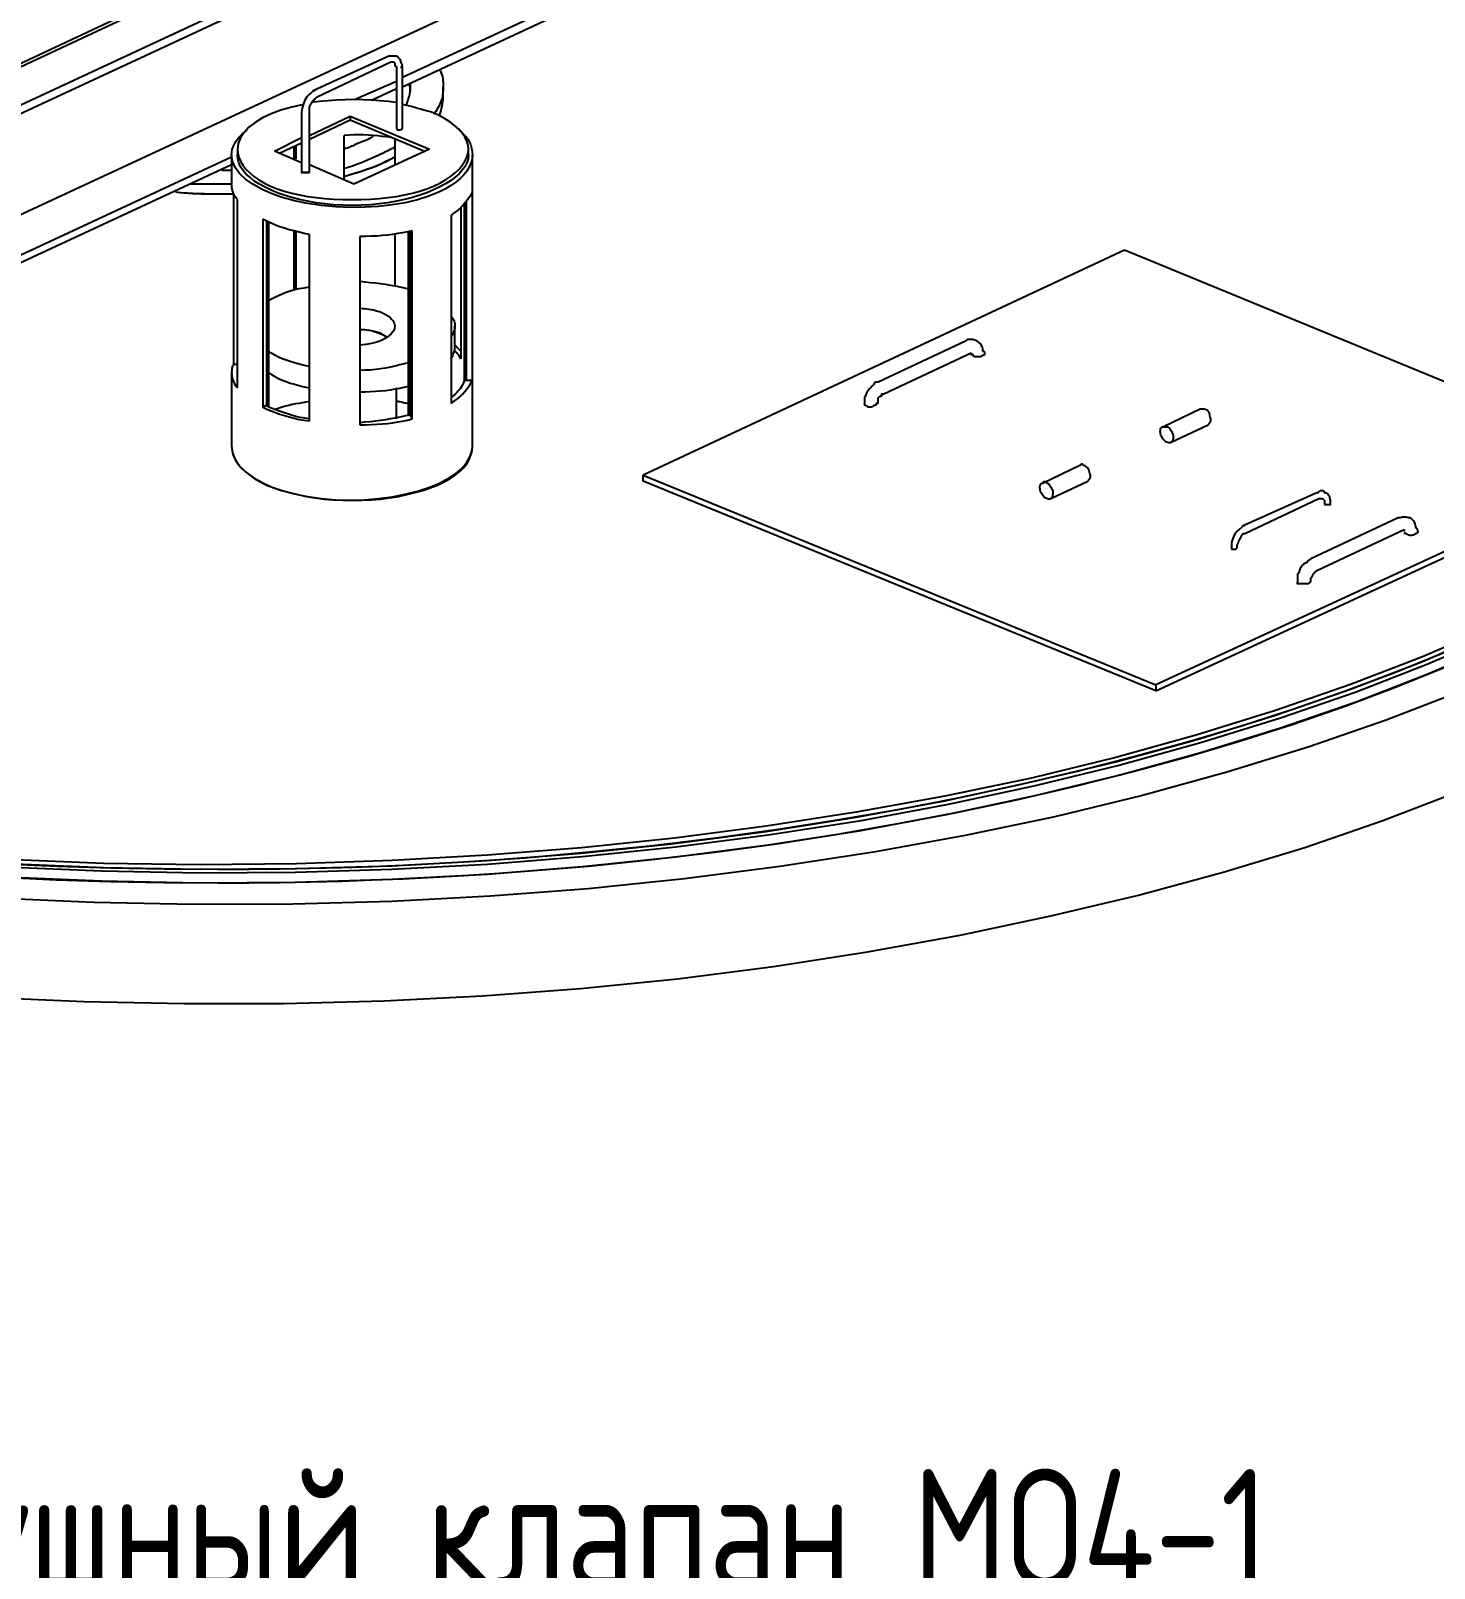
# Model space of a CAD drawing. Header units: metres. Extents: x 20 to 415, y 5 to 292.
# Drawn here: x 261.84 to 280.29, y 180.46 to 200.66 of the extents above; entities that cross this region are included whole.
import ezdxf

# ---------------------------------------------------------------- set-up
doc = ezdxf.new("R2010")
doc.units = ezdxf.units.M
doc.layers.add('ОБОЗНАЧЕНИЯ', color=7, linetype='Continuous')
doc.layers.add('ОБОРУДОВАНИЕ', color=8, linetype='Continuous')
doc.styles.add('GOST', font='isocpeur.ttf')

msp = doc.modelspace()

# ---------------------------------------------------------------- linework, layer by layer
at = {"layer": 'ОБОРУДОВАНИЕ'}
for points in [[(283.105, 209.637), (250.328, 194.383)], [(283.105, 209.509), (250.328, 194.281)], [(250.328, 192.955), (282.492, 207.902)], [(266.729, 200.046), (283.105, 207.647)], [(283.105, 207.545), (266.729, 199.918)], [(261.041, 199.918), (263.923, 201.27)], [(263.923, 201.219), (261.041, 199.867)], [(266.55, 200.326), (265.556, 199.867)], [(265.607, 199.791), (266.576, 200.25)], [(266.729, 200.173), (266.728, 200.188), (266.726, 200.201), (266.723, 200.213), (266.72, 200.224), (266.716, 200.234), (266.712, 200.243), (266.709, 200.252), (266.706, 200.26), (266.704, 200.268), (266.703, 200.275), (266.697, 200.282), (266.691, 200.288), (266.686, 200.293), (266.682, 200.297), (266.678, 200.301), (266.674, 200.305), (266.67, 200.309), (266.665, 200.314), (266.659, 200.32), (266.652, 200.326), (266.646, 200.326), (266.64, 200.326), (266.635, 200.326), (266.631, 200.326), (266.627, 200.326), (266.623, 200.326), (266.619, 200.326), (266.614, 200.326), (266.608, 200.326), (266.601, 200.326), (266.594, 200.326), (266.586, 200.326), (266.579, 200.326), (266.572, 200.326), (266.566, 200.326), (266.561, 200.326), (266.557, 200.326), (266.553, 200.326), (266.551, 200.326), (266.55, 200.326)], [(266.55, 200.326), (266.55, 200.326), (266.55, 200.326)], [(266.55, 200.326), (266.55, 200.326), (266.55, 200.326)], [(266.55, 200.326), (266.55, 200.326), (266.55, 200.326)], [(266.576, 200.25), (266.601, 200.25), (266.608, 200.249), (266.614, 200.247), (266.618, 200.245), (266.621, 200.241), (266.624, 200.237), (266.625, 200.233), (266.626, 200.23), (266.627, 200.227), (266.627, 200.225), (266.627, 200.224), (266.627, 200.224), (266.627, 200.222), (266.627, 200.219), (266.627, 200.216), (266.627, 200.212), (266.627, 200.208), (266.627, 200.205), (266.627, 200.202), (266.627, 200.2), (266.627, 200.199), (266.634, 200.198), (266.639, 200.196), (266.644, 200.194), (266.647, 200.19), (266.649, 200.186), (266.651, 200.182), (266.652, 200.179), (266.652, 200.176), (266.652, 200.174), (266.652, 200.173)], [(266.576, 200.25), (266.576, 200.25), (266.576, 200.25)], [(266.652, 200.173), (266.652, 199.383)], [(266.652, 200.173), (266.652, 200.173), (266.652, 200.173)], [(266.729, 200.173), (266.703, 200.173)], [(266.729, 199.383), (266.729, 200.173)], [(267.214, 200.148), (267.227, 200.125), (267.239, 200.102), (267.247, 200.079), (267.254, 200.056), (267.258, 200.033), (267.261, 200.01), (267.263, 199.987), (267.264, 199.964), (267.265, 199.941), (267.265, 199.918)], [(265.556, 199.867), (265.555, 199.867), (265.553, 199.865), (265.55, 199.862), (265.547, 199.858), (265.543, 199.855), (265.539, 199.851), (265.536, 199.847), (265.533, 199.845), (265.531, 199.843), (265.53, 199.842), (265.509, 199.826), (265.49, 199.808), (265.474, 199.789), (265.459, 199.768), (265.447, 199.746), (265.437, 199.722), (265.427, 199.697), (265.418, 199.67), (265.41, 199.642), (265.403, 199.587)], [(265.581, 199.867), (265.556, 199.867)], [(266.117, 199.765), (266.652, 199.995)], [(266.652, 199.893), (266.321, 199.74)], [(266.831, 199.918), (266.83, 199.895), (266.828, 199.872), (266.825, 199.85), (266.82, 199.827), (266.815, 199.804), (266.809, 199.781), (266.802, 199.758), (266.795, 199.735), (266.788, 199.712), (266.78, 199.689)], [(266.831, 199.867), (266.831, 199.876), (266.831, 199.885), (266.83, 199.896), (266.829, 199.907), (266.828, 199.918), (266.825, 199.93), (266.822, 199.941), (266.818, 199.952), (266.812, 199.961), (266.806, 199.969)], [(266.831, 199.867), (266.831, 199.876), (266.831, 199.885), (266.83, 199.896), (266.829, 199.907), (266.828, 199.918), (266.825, 199.93), (266.822, 199.941), (266.818, 199.952), (266.812, 199.961), (266.806, 199.969)], [(266.831, 199.969), (266.831, 199.969), (266.831, 199.967), (266.831, 199.963), (266.831, 199.959), (266.831, 199.954), (266.831, 199.947), (266.831, 199.941), (266.831, 199.933), (266.831, 199.926), (266.831, 199.918)], [(267.265, 199.918), (267.264, 199.881), (267.261, 199.845), (267.256, 199.809), (267.249, 199.774), (267.239, 199.74), (267.226, 199.705), (267.21, 199.671), (267.19, 199.635), (267.165, 199.599), (267.137, 199.561)], [(267.214, 199.536), (267.221, 199.559), (267.229, 199.584), (267.236, 199.611), (267.243, 199.638), (267.249, 199.667), (267.254, 199.696), (267.259, 199.725), (267.262, 199.755), (267.264, 199.786), (267.265, 199.816)], [(267.214, 199.536), (267.221, 199.559), (267.229, 199.584), (267.236, 199.611), (267.243, 199.638), (267.249, 199.667), (267.254, 199.696), (267.259, 199.725), (267.262, 199.755), (267.264, 199.786), (267.265, 199.816)], [(267.265, 199.816), (267.265, 199.918)], [(265.428, 199.689), (265.274, 199.655), (265.132, 199.613), (265.005, 199.565), (264.891, 199.512), (264.794, 199.453), (264.712, 199.39), (264.647, 199.322), (264.6, 199.251), (264.571, 199.178), (264.561, 199.102)], [(265.505, 199.587), (265.505, 199.594), (265.505, 199.6), (265.505, 199.604), (265.505, 199.608), (265.505, 199.612), (265.505, 199.616), (265.505, 199.62), (265.505, 199.625), (265.505, 199.631), (265.505, 199.638), (265.506, 199.653), (265.51, 199.668), (265.516, 199.683), (265.524, 199.697), (265.533, 199.711), (265.543, 199.724), (265.553, 199.736), (265.563, 199.747), (265.573, 199.757), (265.581, 199.765), (265.582, 199.766), (265.584, 199.768), (265.587, 199.771), (265.59, 199.774), (265.594, 199.778), (265.598, 199.782), (265.601, 199.785), (265.604, 199.788), (265.606, 199.79), (265.607, 199.791)], [(266.652, 199.714), (266.544, 199.728), (266.433, 199.739), (266.32, 199.746), (266.206, 199.751), (266.091, 199.753), (265.977, 199.751), (265.863, 199.746), (265.75, 199.739), (265.639, 199.728), (265.53, 199.714)], [(267.112, 199.587), (267.079, 199.595), (267.045, 199.605), (267.008, 199.615), (266.97, 199.626), (266.93, 199.638), (266.889, 199.649), (266.849, 199.661), (266.808, 199.671), (266.768, 199.68), (266.729, 199.689)], [(265.403, 199.587), (265.403, 198.796)], [(265.505, 198.796), (265.505, 199.587)], [(265.505, 199.281), (266.04, 199.536)], [(266.04, 199.485), (265.505, 199.23)], [(266.04, 199.536), (266.04, 199.485)], [(266.04, 199.536), (267.086, 199.102)], [(267.01, 199.077), (266.04, 199.485)], [(267.596, 199.102), (267.591, 199.156), (267.575, 199.209), (267.549, 199.262), (267.514, 199.313), (267.469, 199.364), (267.414, 199.413), (267.351, 199.46), (267.28, 199.505), (267.2, 199.547), (267.112, 199.587)], [(264.484, 199.026), (264.487, 199.063), (264.493, 199.099), (264.504, 199.134), (264.52, 199.168), (264.539, 199.201), (264.562, 199.233), (264.588, 199.265), (264.618, 199.296), (264.652, 199.327), (264.688, 199.357)], [(265.046, 199.077), (265.403, 199.255)], [(266.576, 199.255), (266.521, 199.263), (266.463, 199.27), (266.404, 199.277), (266.342, 199.282), (266.279, 199.287), (266.216, 199.29), (266.152, 199.291), (266.089, 199.29), (266.026, 199.287), (265.964, 199.281)], [(265.964, 198.694), (265.964, 199.281)], [(266.346, 199.281), (266.33, 199.266), (266.313, 199.253), (266.294, 199.241), (266.274, 199.23), (266.254, 199.22), (266.233, 199.211), (266.21, 199.202), (266.188, 199.194), (266.165, 199.186), (266.142, 199.179)], [(266.627, 199.23), (266.627, 198.898)], [(266.652, 199.383), (266.652, 199.376), (266.653, 199.37), (266.653, 199.366), (266.654, 199.363), (266.656, 199.361), (266.658, 199.359), (266.661, 199.358), (266.665, 199.357), (266.671, 199.357), (266.678, 199.357), (266.686, 199.357), (266.693, 199.357), (266.7, 199.358), (266.707, 199.359), (266.713, 199.361), (266.718, 199.363), (266.723, 199.366), (266.726, 199.37), (266.728, 199.376), (266.729, 199.383)], [(266.652, 199.383), (266.652, 199.376), (266.653, 199.37), (266.653, 199.366), (266.654, 199.363), (266.656, 199.361), (266.658, 199.359), (266.661, 199.358), (266.665, 199.357), (266.671, 199.357), (266.678, 199.357), (266.686, 199.357), (266.693, 199.357), (266.7, 199.358), (266.707, 199.359), (266.713, 199.361), (266.718, 199.363), (266.723, 199.366), (266.726, 199.37), (266.728, 199.376), (266.729, 199.383)], [(267.469, 199.357), (267.505, 199.327), (267.536, 199.296), (267.564, 199.265), (267.587, 199.233), (267.606, 199.201), (267.621, 199.168), (267.633, 199.134), (267.641, 199.099), (267.646, 199.063), (267.647, 199.026)], [(250.328, 192.419), (264.484, 199)], [(264.484, 199.026), (264.484, 198.643)], [(267.214, 198.541), (267.076, 198.484), (266.925, 198.437), (266.763, 198.399), (266.592, 198.37), (266.413, 198.35), (266.229, 198.339), (266.042, 198.337), (265.853, 198.345), (265.665, 198.362), (265.479, 198.388), (265.309, 198.423), (265.15, 198.467), (265.005, 198.518), (264.876, 198.576), (264.762, 198.64), (264.665, 198.709), (264.588, 198.784), (264.532, 198.861), (264.496, 198.942), (264.484, 199.026)], [(264.561, 199.102), (264.561, 199.026)], [(264.561, 199.102), (264.565, 199.049), (264.579, 198.996), (264.601, 198.943), (264.633, 198.891), (264.672, 198.841), (264.721, 198.792), (264.777, 198.745), (264.842, 198.7), (264.914, 198.657), (264.994, 198.618), (265.082, 198.582), (265.175, 198.55), (265.273, 198.523), (265.375, 198.5), (265.482, 198.481), (265.593, 198.465), (265.707, 198.453), (265.824, 198.445), (265.944, 198.44), (266.066, 198.439), (266.187, 198.44), (266.307, 198.445), (266.424, 198.453), (266.538, 198.465), (266.649, 198.481), (266.756, 198.5), (266.859, 198.523), (266.957, 198.55), (267.05, 198.582), (267.137, 198.618), (267.218, 198.657), (267.293, 198.7), (267.36, 198.745), (267.42, 198.792), (267.472, 198.841), (267.515, 198.891), (267.55, 198.943), (267.575, 198.996), (267.591, 199.049), (267.596, 199.102)], [(267.596, 199.026), (267.591, 198.973), (267.575, 198.922), (267.55, 198.872), (267.515, 198.824), (267.472, 198.777), (267.42, 198.732), (267.36, 198.688), (267.293, 198.646), (267.218, 198.606), (267.137, 198.566), (267.05, 198.53), (266.957, 198.496), (266.859, 198.466), (266.756, 198.44), (266.649, 198.417), (266.538, 198.398), (266.424, 198.382), (266.307, 198.371), (266.187, 198.365), (266.066, 198.362), (265.944, 198.365), (265.824, 198.371), (265.707, 198.382), (265.593, 198.398), (265.482, 198.417), (265.375, 198.44), (265.273, 198.466), (265.175, 198.496), (265.082, 198.53), (264.994, 198.566), (264.914, 198.606), (264.842, 198.646), (264.777, 198.688), (264.721, 198.732), (264.672, 198.777), (264.633, 198.824), (264.601, 198.872), (264.579, 198.922), (264.565, 198.973), (264.561, 199.026)], [(265.403, 198.924), (265.046, 199.077)], [(265.403, 199.179), (265.122, 199.051)], [(265.301, 199.128), (265.301, 198.975)], [(265.326, 199.153), (265.326, 198.975)], [(266.142, 199.179), (266.127, 199.171), (266.111, 199.163), (266.096, 199.156), (266.08, 199.148), (266.063, 199.14), (266.045, 199.133), (266.027, 199.125), (266.007, 199.117), (265.986, 199.11), (265.964, 199.102)], [(266.474, 199.051), (266.427, 199.028), (266.379, 199.005), (266.33, 198.983), (266.28, 198.961), (266.229, 198.94), (266.176, 198.919), (266.124, 198.899), (266.071, 198.88), (266.017, 198.863), (265.964, 198.847)], [(265.964, 198.745), (266.04, 198.768), (266.113, 198.791), (266.186, 198.815), (266.256, 198.839), (266.324, 198.863), (266.39, 198.888), (266.453, 198.915), (266.514, 198.942), (266.572, 198.97), (266.627, 199)], [(267.086, 199.102), (266.091, 198.643)], [(266.627, 199.128), (266.612, 199.12), (266.596, 199.112), (266.581, 199.105), (266.566, 199.097), (266.55, 199.089), (266.535, 199.082), (266.52, 199.074), (266.505, 199.066), (266.489, 199.059), (266.474, 199.051)], [(266.474, 198.924), (266.489, 198.931), (266.505, 198.939), (266.52, 198.947), (266.535, 198.954), (266.55, 198.962), (266.566, 198.97), (266.581, 198.977), (266.596, 198.985), (266.612, 198.992), (266.627, 199)], [(267.647, 199.026), (267.643, 198.972), (267.629, 198.919), (267.607, 198.866), (267.575, 198.815), (267.536, 198.764), (267.488, 198.715), (267.431, 198.668), (267.366, 198.623), (267.294, 198.581), (267.214, 198.541)], [(267.596, 199.026), (267.596, 199.102)], [(267.647, 195.2), (267.647, 199.026)], [(264.484, 198.898), (250.328, 192.317)], [(264.484, 198.822), (264.47, 198.822), (264.456, 198.822), (264.444, 198.822), (264.432, 198.822), (264.421, 198.822), (264.409, 198.822), (264.397, 198.822), (264.385, 198.822), (264.371, 198.822), (264.357, 198.822)], [(266.091, 198.643), (265.505, 198.898)], [(265.964, 198.745), (266.017, 198.76), (266.071, 198.776), (266.124, 198.792), (266.176, 198.808), (266.229, 198.825), (266.28, 198.842), (266.33, 198.861), (266.379, 198.88), (266.427, 198.901), (266.474, 198.924)], [(264.484, 198.643), (264.431, 198.643), (264.377, 198.643), (264.324, 198.643), (264.27, 198.643), (264.217, 198.643), (264.163, 198.643), (264.109, 198.643), (264.056, 198.643), (264.002, 198.643), (263.949, 198.643)], [(264.561, 198.439), (264.546, 198.455), (264.533, 198.472), (264.522, 198.491), (264.512, 198.511), (264.503, 198.532), (264.497, 198.553), (264.491, 198.575), (264.487, 198.597), (264.485, 198.62), (264.484, 198.643)], [(265.403, 198.796), (265.403, 198.796), (265.405, 198.796), (265.408, 198.796), (265.412, 198.796), (265.415, 198.796), (265.419, 198.796), (265.423, 198.796), (265.426, 198.796), (265.427, 198.796), (265.428, 198.796)], [(265.428, 198.796), (265.427, 198.796), (265.426, 198.796), (265.423, 198.796), (265.419, 198.796), (265.415, 198.796), (265.412, 198.796), (265.408, 198.796), (265.405, 198.796), (265.403, 198.796), (265.403, 198.796)], [(265.428, 198.796), (265.429, 198.796), (265.431, 198.796), (265.434, 198.796), (265.439, 198.796), (265.444, 198.796), (265.45, 198.796), (265.457, 198.796), (265.464, 198.796), (265.471, 198.796), (265.479, 198.796), (265.48, 198.796), (265.482, 198.796), (265.485, 198.796), (265.488, 198.796), (265.492, 198.796), (265.496, 198.796), (265.499, 198.796), (265.502, 198.796), (265.504, 198.796), (265.505, 198.796)], [(265.505, 198.796), (265.504, 198.796), (265.502, 198.796), (265.499, 198.796), (265.496, 198.796), (265.492, 198.796), (265.488, 198.796), (265.485, 198.796), (265.482, 198.796), (265.48, 198.796), (265.479, 198.796), (265.471, 198.796), (265.464, 198.796), (265.457, 198.796), (265.45, 198.796), (265.444, 198.796), (265.439, 198.796), (265.434, 198.796), (265.431, 198.796), (265.429, 198.796), (265.428, 198.796)], [(263.745, 198.541), (263.799, 198.534), (263.854, 198.528), (263.911, 198.524), (263.968, 198.521), (264.025, 198.519), (264.083, 198.517), (264.139, 198.516), (264.196, 198.516), (264.251, 198.515), (264.306, 198.515)], [(263.745, 198.541), (263.821, 198.534), (263.898, 198.528), (263.974, 198.524), (264.051, 198.521), (264.127, 198.519), (264.204, 198.517), (264.28, 198.516), (264.357, 198.516), (264.433, 198.515), (264.51, 198.515)], [(264.306, 198.515), (264.328, 198.515), (264.349, 198.515), (264.369, 198.515), (264.389, 198.515), (264.408, 198.515), (264.427, 198.515), (264.447, 198.515), (264.466, 198.515), (264.488, 198.515), (264.51, 198.515)], [(264.51, 198.515), (264.51, 196.271)], [(264.561, 195.965), (264.561, 198.439)], [(267.647, 198.541), (267.631, 198.51), (267.613, 198.48), (267.593, 198.449), (267.57, 198.419), (267.545, 198.388), (267.517, 198.357), (267.485, 198.327), (267.45, 198.296), (267.41, 198.266), (267.367, 198.235)], [(267.571, 196.067), (267.571, 198.413)], [(267.647, 196.067), (267.647, 198.541)], [(267.367, 198.235), (267.367, 195.761)], [(267.494, 198.337), (267.494, 196.347)], [(267.545, 196.067), (267.545, 198.388)], [(264.892, 198.184), (264.892, 195.71)], [(265.505, 197.98), (265.437, 197.995), (265.37, 198.011), (265.305, 198.027), (265.241, 198.044), (265.179, 198.063), (265.119, 198.083), (265.06, 198.105), (265.003, 198.129), (264.947, 198.155), (264.892, 198.184)], [(264.943, 198.158), (264.943, 195.735)], [(264.969, 198.133), (264.969, 195.71)], [(265.301, 198.031), (265.301, 197.24)], [(265.326, 198.031), (265.326, 197.266)], [(266.857, 198.031), (266.795, 198.016), (266.731, 198.003), (266.666, 197.992), (266.599, 197.982), (266.531, 197.973), (266.462, 197.967), (266.39, 197.961), (266.318, 197.957), (266.244, 197.955), (266.168, 197.954)], [(266.806, 195.608), (266.806, 198.031)], [(266.831, 195.608), (266.831, 198.031)], [(266.857, 195.557), (266.857, 198.031)], [(265.505, 195.531), (265.505, 197.98)], [(266.168, 197.954), (266.168, 195.506)], [(266.168, 197.954), (266.168, 195.48)], [(266.627, 197.98), (266.627, 197.317)], [(276.218, 197.776), (269.892, 194.817)], [(282.977, 194.995), (276.218, 197.776)], [(264.969, 197.113), (265.009, 197.136), (265.052, 197.158), (265.098, 197.18), (265.147, 197.201), (265.199, 197.221), (265.254, 197.239), (265.312, 197.256), (265.373, 197.27), (265.437, 197.282), (265.505, 197.291)], [(266.168, 197.368), (266.237, 197.36), (266.305, 197.352), (266.373, 197.344), (266.44, 197.336), (266.506, 197.326), (266.57, 197.316), (266.632, 197.305), (266.693, 197.293), (266.75, 197.28), (266.806, 197.266)], [(266.168, 197.011), (266.198, 197.01), (266.229, 197.008), (266.259, 197.004), (266.289, 197), (266.318, 196.995), (266.346, 196.989), (266.373, 196.982), (266.4, 196.975), (266.425, 196.967), (266.448, 196.96)], [(266.627, 196.781), (266.622, 196.743), (266.606, 196.708), (266.581, 196.675), (266.546, 196.644), (266.503, 196.615), (266.451, 196.59), (266.391, 196.568), (266.323, 196.55), (266.249, 196.536), (266.168, 196.526)], [(266.448, 196.96), (266.484, 196.943), (266.516, 196.926), (266.543, 196.908), (266.566, 196.889), (266.586, 196.87), (266.601, 196.851), (266.612, 196.833), (266.621, 196.814), (266.625, 196.797), (266.627, 196.781)], [(267.367, 196.909), (267.374, 196.9), (267.382, 196.89), (267.389, 196.879), (267.396, 196.867), (267.402, 196.854), (267.407, 196.841), (267.412, 196.826), (267.415, 196.811), (267.417, 196.796), (267.418, 196.781)], [(267.418, 196.781), (267.417, 196.766), (267.415, 196.75), (267.412, 196.735), (267.407, 196.72), (267.402, 196.704), (267.396, 196.689), (267.389, 196.674), (267.382, 196.659), (267.374, 196.643), (267.367, 196.628)], [(267.418, 196.5), (267.418, 196.781)], [(266.525, 196.628), (266.5, 196.643), (266.473, 196.658), (266.443, 196.673), (266.41, 196.686), (266.375, 196.698), (266.338, 196.709), (266.298, 196.718), (266.256, 196.724), (266.213, 196.728), (266.168, 196.73)], [(266.448, 196.679), (266.425, 196.687), (266.4, 196.694), (266.373, 196.701), (266.346, 196.708), (266.318, 196.714), (266.289, 196.72), (266.259, 196.724), (266.229, 196.727), (266.198, 196.729), (266.168, 196.73)], [(266.525, 196.628), (266.517, 196.635), (266.51, 196.641), (266.502, 196.646), (266.494, 196.65), (266.487, 196.653), (266.479, 196.657), (266.471, 196.662), (266.464, 196.666), (266.456, 196.672), (266.448, 196.679)], [(274.126, 196.577), (272.978, 196.041)], [(274.381, 196.398), (274.381, 196.406), (274.381, 196.413), (274.38, 196.421), (274.38, 196.427), (274.378, 196.434), (274.376, 196.439), (274.372, 196.443), (274.368, 196.447), (274.363, 196.449), (274.356, 196.449), (274.355, 196.465), (274.353, 196.48), (274.349, 196.495), (274.343, 196.509), (274.337, 196.523), (274.328, 196.536), (274.318, 196.548), (274.307, 196.559), (274.294, 196.569), (274.279, 196.577), (274.271, 196.584), (274.261, 196.589), (274.25, 196.594), (274.238, 196.597), (274.225, 196.599), (274.211, 196.601), (274.197, 196.602), (274.182, 196.602), (274.167, 196.602), (274.152, 196.602), (274.151, 196.602), (274.149, 196.6), (274.146, 196.597), (274.143, 196.594), (274.139, 196.59), (274.135, 196.586), (274.132, 196.583), (274.129, 196.58), (274.127, 196.578), (274.126, 196.577)], [(265.505, 196.245), (265.437, 196.261), (265.373, 196.276), (265.312, 196.293), (265.254, 196.31), (265.199, 196.328), (265.147, 196.348), (265.098, 196.37), (265.052, 196.394), (265.009, 196.42), (264.969, 196.449)], [(267.367, 196.347), (267.374, 196.363), (267.382, 196.378), (267.389, 196.393), (267.396, 196.409), (267.402, 196.424), (267.407, 196.439), (267.412, 196.454), (267.415, 196.47), (267.417, 196.485), (267.418, 196.5)], [(267.494, 196.449), (267.487, 196.457), (267.479, 196.465), (267.471, 196.472), (267.464, 196.48), (267.456, 196.488), (267.448, 196.495), (267.441, 196.503), (267.433, 196.511), (267.425, 196.518), (267.418, 196.526)], [(267.418, 196.449), (267.425, 196.442), (267.433, 196.434), (267.441, 196.426), (267.448, 196.417), (267.456, 196.408), (267.464, 196.398), (267.471, 196.387), (267.479, 196.375), (267.487, 196.362), (267.494, 196.347)], [(273.055, 195.888), (274.203, 196.424)], [(274.203, 196.424), (274.203, 196.424), (274.203, 196.424)], [(274.203, 196.424), (274.203, 196.398)], [(274.203, 196.424), (274.203, 196.424), (274.203, 196.424)], [(274.381, 196.398), (274.381, 196.398), (274.38, 196.398), (274.378, 196.398), (274.375, 196.398), (274.37, 196.397), (274.365, 196.395), (274.359, 196.393), (274.352, 196.39), (274.345, 196.385), (274.338, 196.38), (274.33, 196.373), (274.329, 196.373), (274.327, 196.373), (274.324, 196.373), (274.319, 196.373), (274.314, 196.373), (274.308, 196.373), (274.301, 196.373), (274.294, 196.373), (274.287, 196.373), (274.279, 196.373), (274.271, 196.373), (274.264, 196.373), (274.257, 196.374), (274.25, 196.375), (274.244, 196.376), (274.239, 196.378), (274.234, 196.382), (274.231, 196.386), (274.229, 196.391), (274.228, 196.398), (274.221, 196.398), (274.216, 196.398), (274.211, 196.398), (274.208, 196.398), (274.206, 196.398), (274.204, 196.398), (274.203, 196.398), (274.203, 196.398), (274.203, 196.398), (274.203, 196.398)], [(264.51, 196.271), (264.503, 196.262), (264.497, 196.253), (264.493, 196.243), (264.49, 196.231), (264.488, 196.22), (264.486, 196.208), (264.485, 196.197), (264.485, 196.187), (264.484, 196.177), (264.484, 196.169)], [(264.561, 196.271), (264.51, 196.271)], [(266.806, 196.296), (266.75, 196.281), (266.693, 196.266), (266.632, 196.252), (266.57, 196.238), (266.506, 196.226), (266.44, 196.215), (266.373, 196.207), (266.305, 196.2), (266.237, 196.196), (266.168, 196.194)], [(264.484, 196.169), (264.484, 195.2)], [(264.484, 196.169), (264.485, 196.146), (264.487, 196.123), (264.491, 196.101), (264.497, 196.079), (264.503, 196.057), (264.512, 196.037), (264.522, 196.017), (264.533, 195.998), (264.546, 195.981), (264.561, 195.965)], [(264.969, 196.169), (265.009, 196.14), (265.052, 196.113), (265.098, 196.089), (265.147, 196.068), (265.199, 196.048), (265.254, 196.029), (265.312, 196.012), (265.373, 195.996), (265.437, 195.98), (265.505, 195.965)], [(266.168, 195.914), (266.237, 195.915), (266.305, 195.917), (266.373, 195.921), (266.44, 195.926), (266.506, 195.933), (266.57, 195.941), (266.632, 195.951), (266.693, 195.963), (266.75, 195.976), (266.806, 195.99)], [(267.545, 196.067), (267.537, 196.044), (267.527, 196.021), (267.515, 195.998), (267.501, 195.975), (267.485, 195.952), (267.466, 195.929), (267.445, 195.906), (267.422, 195.883), (267.396, 195.86), (267.367, 195.837)], [(267.367, 195.761), (267.41, 195.791), (267.45, 195.822), (267.485, 195.853), (267.517, 195.883), (267.545, 195.914), (267.57, 195.944), (267.593, 195.975), (267.613, 196.006), (267.631, 196.036), (267.647, 196.067)], [(267.545, 196.067), (267.571, 196.067)], [(267.571, 196.067), (267.647, 196.067)], [(272.978, 196.041), (272.971, 196.041), (272.963, 196.041), (272.956, 196.041), (272.949, 196.04), (272.943, 196.038), (272.938, 196.036), (272.933, 196.033), (272.93, 196.028), (272.928, 196.023), (272.927, 196.016), (272.92, 196.008), (272.912, 196), (272.904, 195.993), (272.897, 195.985), (272.889, 195.978), (272.881, 195.97), (272.874, 195.962), (272.866, 195.955), (272.858, 195.947), (272.851, 195.939), (272.844, 195.932), (272.838, 195.924), (272.833, 195.916), (272.829, 195.907), (272.825, 195.898), (272.821, 195.888), (272.817, 195.877), (272.812, 195.865), (272.807, 195.852), (272.8, 195.837), (272.8, 195.83), (272.8, 195.822), (272.8, 195.814), (272.8, 195.807), (272.8, 195.799), (272.8, 195.791), (272.8, 195.784), (272.8, 195.776), (272.8, 195.768), (272.8, 195.761)], [(265.505, 195.786), (265.459, 195.779), (265.413, 195.771), (265.368, 195.762), (265.323, 195.754), (265.278, 195.745), (265.235, 195.735), (265.192, 195.724), (265.15, 195.712), (265.11, 195.699), (265.071, 195.684)], [(265.505, 195.786), (265.459, 195.779), (265.413, 195.771), (265.368, 195.762), (265.323, 195.754), (265.278, 195.745), (265.235, 195.735), (265.192, 195.724), (265.15, 195.712), (265.11, 195.699), (265.071, 195.684)], [(266.652, 195.557), (266.652, 195.965)], [(266.806, 195.761), (266.79, 195.761), (266.775, 195.763), (266.76, 195.766), (266.744, 195.77), (266.729, 195.773), (266.714, 195.777), (266.698, 195.781), (266.683, 195.784), (266.668, 195.785), (266.652, 195.786)], [(266.806, 195.761), (266.79, 195.761), (266.775, 195.763), (266.76, 195.766), (266.744, 195.77), (266.729, 195.773), (266.714, 195.777), (266.698, 195.781), (266.683, 195.784), (266.668, 195.785), (266.652, 195.786)], [(272.978, 195.761), (272.978, 195.786), (272.978, 195.787), (272.978, 195.789), (272.978, 195.792), (272.978, 195.795), (272.978, 195.799), (272.978, 195.803), (272.978, 195.806), (272.978, 195.809), (272.978, 195.811), (272.978, 195.812), (272.979, 195.819), (272.981, 195.827), (272.984, 195.834), (272.989, 195.841), (272.994, 195.847), (273, 195.852), (273.007, 195.857), (273.014, 195.86), (273.022, 195.862), (273.029, 195.863), (273.029, 195.87), (273.029, 195.875), (273.029, 195.88), (273.029, 195.883), (273.029, 195.885), (273.029, 195.887), (273.029, 195.887), (273.029, 195.888), (273.029, 195.888), (273.029, 195.888), (273.03, 195.888), (273.032, 195.888), (273.035, 195.888), (273.038, 195.888), (273.042, 195.888), (273.046, 195.888), (273.049, 195.888), (273.052, 195.888), (273.054, 195.888), (273.055, 195.888)], [(273.055, 195.888), (273.055, 195.888), (273.055, 195.888)], [(264.943, 195.735), (264.892, 195.71)], [(264.892, 195.71), (264.947, 195.687), (265.003, 195.664), (265.06, 195.642), (265.119, 195.621), (265.179, 195.601), (265.241, 195.583), (265.305, 195.567), (265.37, 195.552), (265.437, 195.54), (265.505, 195.531)], [(264.943, 195.735), (264.969, 195.71)], [(265.505, 195.557), (265.444, 195.566), (265.385, 195.578), (265.328, 195.591), (265.272, 195.607), (265.218, 195.624), (265.165, 195.641), (265.114, 195.659), (265.064, 195.677), (265.016, 195.694), (264.969, 195.71)], [(266.806, 195.608), (266.75, 195.593), (266.693, 195.58), (266.632, 195.568), (266.57, 195.557), (266.506, 195.547), (266.44, 195.538), (266.373, 195.529), (266.305, 195.521), (266.237, 195.513), (266.168, 195.506)], [(266.806, 195.608), (266.831, 195.608)], [(266.831, 195.608), (266.857, 195.557)], [(272.978, 195.761), (272.953, 195.761), (272.953, 195.754), (272.952, 195.748), (272.952, 195.744), (272.951, 195.741), (272.95, 195.739), (272.947, 195.737), (272.944, 195.736), (272.94, 195.735), (272.934, 195.735), (272.927, 195.735), (272.92, 195.728), (272.912, 195.723), (272.904, 195.718), (272.897, 195.715), (272.889, 195.713), (272.881, 195.711), (272.874, 195.71), (272.866, 195.71), (272.858, 195.71), (272.851, 195.71), (272.85, 195.71), (272.848, 195.712), (272.845, 195.715), (272.84, 195.719), (272.835, 195.722), (272.829, 195.726), (272.822, 195.73), (272.815, 195.733), (272.807, 195.734), (272.8, 195.761)], [(277.212, 195.684), (276.728, 195.455)], [(277.263, 195.684), (277.257, 195.684), (277.251, 195.684), (277.246, 195.684), (277.242, 195.684), (277.238, 195.684), (277.234, 195.684), (277.23, 195.684), (277.225, 195.684), (277.219, 195.684), (277.212, 195.684)], [(277.314, 195.48), (277.322, 195.488), (277.329, 195.496), (277.336, 195.504), (277.342, 195.513), (277.346, 195.522), (277.349, 195.532), (277.35, 195.543), (277.35, 195.554), (277.346, 195.568), (277.34, 195.582), (277.339, 195.597), (277.337, 195.613), (277.333, 195.627), (277.328, 195.64), (277.321, 195.652), (277.312, 195.663), (277.303, 195.672), (277.291, 195.679), (277.278, 195.683), (277.263, 195.684)], [(266.168, 195.48), (266.244, 195.481), (266.318, 195.483), (266.39, 195.487), (266.462, 195.492), (266.531, 195.499), (266.599, 195.508), (266.666, 195.518), (266.731, 195.529), (266.795, 195.542), (266.857, 195.557)], [(276.83, 195.251), (276.815, 195.245), (276.8, 195.244), (276.785, 195.246), (276.77, 195.252), (276.756, 195.26), (276.744, 195.271), (276.731, 195.283), (276.72, 195.297), (276.711, 195.312), (276.702, 195.327), (276.695, 195.343), (276.69, 195.36), (276.687, 195.377), (276.685, 195.394), (276.687, 195.41), (276.69, 195.425), (276.695, 195.437), (276.703, 195.446), (276.714, 195.453), (276.728, 195.455)], [(276.728, 195.455), (276.729, 195.455), (276.731, 195.455), (276.734, 195.455), (276.739, 195.455), (276.744, 195.455), (276.75, 195.455), (276.757, 195.455), (276.764, 195.455), (276.771, 195.455), (276.779, 195.455)], [(276.779, 195.455), (276.786, 195.453), (276.794, 195.449), (276.802, 195.442), (276.809, 195.433), (276.817, 195.423), (276.825, 195.41), (276.832, 195.397), (276.84, 195.383), (276.848, 195.368), (276.855, 195.353), (276.855, 195.338), (276.855, 195.325), (276.855, 195.313), (276.854, 195.302), (276.852, 195.292), (276.85, 195.283), (276.847, 195.274), (276.842, 195.266), (276.837, 195.258), (276.83, 195.251)], [(276.83, 195.251), (277.314, 195.48)], [(264.484, 195.2), (264.49, 195.139), (264.505, 195.08), (264.531, 195.024), (264.565, 194.969), (264.609, 194.916), (264.661, 194.865), (264.721, 194.817), (264.788, 194.772), (264.862, 194.729), (264.943, 194.689), (265.038, 194.653), (265.139, 194.619), (265.244, 194.589), (265.353, 194.563), (265.466, 194.54), (265.583, 194.521), (265.701, 194.505), (265.822, 194.494), (265.943, 194.488), (266.066, 194.485)], [(264.484, 195.2), (264.496, 195.109), (264.532, 195.023), (264.588, 194.941), (264.666, 194.863), (264.762, 194.791), (264.876, 194.726), (265.005, 194.667), (265.15, 194.615), (265.309, 194.572), (265.479, 194.536), (265.665, 194.511), (265.853, 194.496), (266.042, 194.491), (266.229, 194.496), (266.413, 194.511), (266.592, 194.535), (266.763, 194.567), (266.925, 194.608), (267.076, 194.658), (267.214, 194.715)], [(266.066, 194.485), (266.194, 194.488), (266.32, 194.494), (266.442, 194.505), (266.56, 194.521), (266.675, 194.54), (266.786, 194.563), (266.893, 194.589), (266.996, 194.619), (267.094, 194.653), (267.188, 194.689), (267.275, 194.729), (267.353, 194.772), (267.422, 194.817), (267.482, 194.865), (267.532, 194.916), (267.574, 194.969), (267.606, 195.024), (267.629, 195.08), (267.643, 195.139), (267.647, 195.2)], [(267.214, 194.715), (267.294, 194.755), (267.366, 194.797), (267.431, 194.842), (267.488, 194.889), (267.536, 194.938), (267.575, 194.989), (267.607, 195.04), (267.629, 195.093), (267.643, 195.146), (267.647, 195.2)], [(275.682, 194.944), (275.675, 194.951), (275.669, 194.957), (275.665, 194.961), (275.66, 194.963), (275.657, 194.964), (275.653, 194.963), (275.648, 194.961), (275.644, 194.957), (275.638, 194.951), (275.631, 194.944)], [(282.977, 194.995), (276.626, 192.062)], [(269.892, 194.74), (269.892, 194.817)], [(269.892, 194.817), (276.626, 192.062)], [(275.631, 194.944), (275.146, 194.715)], [(275.733, 194.74), (275.741, 194.748), (275.748, 194.756), (275.755, 194.764), (275.76, 194.773), (275.765, 194.782), (275.768, 194.792), (275.769, 194.803), (275.768, 194.815), (275.765, 194.828), (275.759, 194.842), (275.757, 194.858), (275.753, 194.873), (275.747, 194.887), (275.739, 194.9), (275.73, 194.913), (275.72, 194.923), (275.71, 194.932), (275.7, 194.939), (275.69, 194.943), (275.682, 194.944)], [(276.626, 191.986), (282.977, 194.919)], [(269.888, 194.749), (269.888, 194.749)], [(276.626, 191.986), (269.892, 194.74)], [(275.248, 194.511), (275.233, 194.505), (275.218, 194.504), (275.203, 194.507), (275.189, 194.512), (275.175, 194.521), (275.162, 194.531), (275.15, 194.543), (275.139, 194.558), (275.129, 194.572), (275.121, 194.587), (275.114, 194.603), (275.109, 194.62), (275.106, 194.637), (275.104, 194.654), (275.105, 194.67), (275.108, 194.685), (275.113, 194.697), (275.122, 194.706), (275.133, 194.713), (275.146, 194.715)], [(275.146, 194.715), (275.147, 194.722), (275.149, 194.727), (275.152, 194.731), (275.157, 194.733), (275.162, 194.734), (275.168, 194.733), (275.175, 194.731), (275.182, 194.727), (275.19, 194.722), (275.197, 194.715)], [(275.197, 194.715), (275.205, 194.713), (275.213, 194.709), (275.22, 194.703), (275.228, 194.694), (275.236, 194.683), (275.243, 194.671), (275.251, 194.658), (275.259, 194.643), (275.266, 194.628), (275.274, 194.613), (275.274, 194.598), (275.274, 194.585), (275.273, 194.573), (275.272, 194.562), (275.271, 194.552), (275.269, 194.543), (275.265, 194.535), (275.261, 194.526), (275.255, 194.518), (275.248, 194.511)], [(275.248, 194.511), (275.733, 194.74)], [(278.743, 194.587), (277.774, 194.154)], [(278.921, 194.46), (278.921, 194.468), (278.921, 194.478), (278.921, 194.488), (278.92, 194.499), (278.918, 194.511), (278.916, 194.522), (278.913, 194.534), (278.908, 194.544), (278.903, 194.553), (278.896, 194.562), (278.895, 194.563), (278.893, 194.565), (278.89, 194.567), (278.885, 194.571), (278.88, 194.575), (278.874, 194.578), (278.867, 194.582), (278.86, 194.585), (278.853, 194.587), (278.845, 194.587), (278.844, 194.594), (278.842, 194.6), (278.839, 194.604), (278.834, 194.608), (278.829, 194.61), (278.823, 194.611), (278.816, 194.612), (278.809, 194.613), (278.802, 194.613), (278.794, 194.613), (278.787, 194.612), (278.781, 194.61), (278.777, 194.608), (278.772, 194.604), (278.768, 194.6), (278.765, 194.596), (278.76, 194.593), (278.756, 194.59), (278.75, 194.588), (278.743, 194.587)], [(278.743, 194.587), (278.743, 194.587), (278.743, 194.587)], [(278.743, 194.587), (278.743, 194.587), (278.743, 194.587)], [(278.768, 194.587), (278.762, 194.587), (278.756, 194.587), (278.752, 194.587), (278.749, 194.587), (278.746, 194.587), (278.744, 194.587), (278.744, 194.587), (278.743, 194.587), (278.743, 194.587), (278.743, 194.587)], [(277.799, 194.052), (278.768, 194.511)], [(278.768, 194.511), (278.775, 194.511), (278.781, 194.511), (278.785, 194.511), (278.788, 194.511), (278.791, 194.511), (278.792, 194.511), (278.793, 194.511), (278.794, 194.511), (278.794, 194.511), (278.794, 194.511), (278.795, 194.511), (278.796, 194.511), (278.8, 194.511), (278.803, 194.511), (278.807, 194.511), (278.81, 194.511), (278.814, 194.511), (278.817, 194.511), (278.819, 194.511), (278.819, 194.511), (278.826, 194.504), (278.832, 194.498), (278.836, 194.493), (278.839, 194.489), (278.842, 194.485), (278.843, 194.482), (278.844, 194.477), (278.845, 194.473), (278.845, 194.467), (278.845, 194.434)], [(278.768, 194.511), (278.768, 194.511), (278.768, 194.511)], [(278.845, 194.434), (278.845, 194.434), (278.845, 194.434)], [(278.845, 194.434), (278.846, 194.434), (278.848, 194.434), (278.851, 194.434), (278.856, 194.434), (278.861, 194.434), (278.867, 194.434), (278.874, 194.434), (278.881, 194.434), (278.888, 194.434), (278.896, 194.434), (278.903, 194.434), (278.908, 194.434), (278.913, 194.434), (278.916, 194.434), (278.918, 194.434), (278.92, 194.434), (278.921, 194.434), (278.921, 194.434), (278.921, 194.434), (278.921, 194.434)], [(278.845, 194.434), (278.846, 194.434), (278.848, 194.434), (278.851, 194.434), (278.856, 194.434), (278.861, 194.434), (278.867, 194.434), (278.874, 194.434), (278.881, 194.434), (278.888, 194.434), (278.896, 194.434), (278.903, 194.434), (278.908, 194.434), (278.913, 194.434), (278.916, 194.434), (278.918, 194.434), (278.92, 194.434), (278.921, 194.434), (278.921, 194.434), (278.921, 194.434), (278.921, 194.434)], [(278.921, 194.434), (278.921, 194.441), (278.921, 194.447), (278.921, 194.451), (278.921, 194.454), (278.921, 194.457), (278.921, 194.458), (278.921, 194.459), (278.921, 194.46), (278.921, 194.46), (278.921, 194.46)], [(277.774, 194.154), (277.767, 194.147), (277.761, 194.141), (277.756, 194.136), (277.752, 194.132), (277.748, 194.128), (277.744, 194.124), (277.74, 194.12), (277.735, 194.115), (277.729, 194.11), (277.723, 194.103), (277.707, 194.093), (277.693, 194.079), (277.678, 194.062), (277.665, 194.042), (277.652, 194.02), (277.642, 193.996), (277.633, 193.972), (277.626, 193.947), (277.622, 193.922), (277.621, 193.899), (277.621, 193.898), (277.621, 193.896), (277.621, 193.893), (277.621, 193.89), (277.621, 193.886), (277.621, 193.882), (277.621, 193.879), (277.621, 193.876), (277.621, 193.874), (277.621, 193.873)], [(277.799, 194.154), (277.792, 194.154), (277.787, 194.154), (277.782, 194.154), (277.779, 194.154), (277.777, 194.154), (277.775, 194.154), (277.774, 194.154), (277.774, 194.154), (277.774, 194.154), (277.774, 194.154)], [(279.814, 194.256), (278.666, 193.72)], [(280.069, 194.077), (280.069, 194.084), (280.069, 194.09), (280.069, 194.095), (280.068, 194.099), (280.066, 194.103), (280.064, 194.107), (280.061, 194.111), (280.056, 194.116), (280.051, 194.121), (280.044, 194.128), (280.043, 194.144), (280.041, 194.159), (280.037, 194.173), (280.032, 194.188), (280.025, 194.202), (280.016, 194.215), (280.006, 194.227), (279.995, 194.238), (279.982, 194.247), (279.967, 194.256), (279.959, 194.257), (279.949, 194.258), (279.938, 194.261), (279.926, 194.263), (279.913, 194.265), (279.899, 194.267), (279.885, 194.267), (279.87, 194.266), (279.855, 194.262), (279.84, 194.256), (279.839, 194.256), (279.837, 194.256), (279.834, 194.256), (279.831, 194.256), (279.827, 194.256), (279.823, 194.256), (279.82, 194.256), (279.817, 194.256), (279.815, 194.256), (279.814, 194.256)], [(277.697, 193.873), (277.697, 193.874), (277.697, 193.876), (277.697, 193.879), (277.697, 193.882), (277.697, 193.886), (277.697, 193.89), (277.697, 193.893), (277.697, 193.896), (277.697, 193.898), (277.697, 193.899), (277.705, 193.915), (277.712, 193.932), (277.72, 193.949), (277.728, 193.967), (277.735, 193.985), (277.743, 194.001), (277.751, 194.017), (277.758, 194.031), (277.766, 194.043), (277.774, 194.052), (277.781, 194.052), (277.786, 194.052), (277.79, 194.052), (277.794, 194.052), (277.796, 194.052), (277.798, 194.052), (277.798, 194.052), (277.799, 194.052), (277.799, 194.052), (277.799, 194.052)], [(278.743, 193.567), (279.891, 194.103)], [(279.891, 194.103), (279.891, 194.103), (279.891, 194.103)], [(279.891, 194.103), (279.891, 194.102), (279.891, 194.1), (279.891, 194.097), (279.891, 194.094), (279.891, 194.09), (279.891, 194.086), (279.891, 194.083), (279.891, 194.08), (279.891, 194.078), (279.891, 194.077)], [(280.069, 194.077), (280.069, 194.077), (280.069, 194.07), (280.067, 194.065), (280.064, 194.06), (280.06, 194.057), (280.057, 194.055), (280.053, 194.053), (280.049, 194.052), (280.046, 194.052), (280.045, 194.052), (280.044, 194.052), (280.036, 194.045), (280.028, 194.039), (280.021, 194.035), (280.013, 194.032), (280.006, 194.03), (279.998, 194.028), (279.99, 194.027), (279.983, 194.026), (279.975, 194.026), (279.967, 194.026), (279.96, 194.027), (279.952, 194.029), (279.945, 194.032), (279.938, 194.035), (279.932, 194.039), (279.927, 194.043), (279.922, 194.046), (279.919, 194.049), (279.917, 194.051), (279.916, 194.052), (279.909, 194.052), (279.904, 194.052), (279.899, 194.052), (279.896, 194.052), (279.894, 194.052), (279.892, 194.052), (279.891, 194.052), (279.891, 194.052), (279.891, 194.052), (279.891, 194.052)], [(277.621, 193.873), (277.621, 193.848)], [(277.621, 193.848), (277.628, 193.848), (277.636, 193.848), (277.643, 193.848), (277.65, 193.848), (277.656, 193.848), (277.661, 193.848), (277.665, 193.848), (277.669, 193.848), (277.671, 193.848), (277.672, 193.848), (277.678, 193.848), (277.684, 193.85), (277.688, 193.853), (277.691, 193.857), (277.694, 193.86), (277.696, 193.864), (277.696, 193.868), (277.697, 193.871), (277.697, 193.872), (277.697, 193.873)], [(277.621, 193.873), (277.621, 193.848)], [(277.621, 193.848), (277.628, 193.848), (277.636, 193.848), (277.643, 193.848), (277.65, 193.848), (277.656, 193.848), (277.661, 193.848), (277.665, 193.848), (277.669, 193.848), (277.671, 193.848), (277.672, 193.848), (277.678, 193.848), (277.684, 193.85), (277.688, 193.853), (277.691, 193.857), (277.694, 193.86), (277.696, 193.864), (277.696, 193.868), (277.697, 193.871), (277.697, 193.872), (277.697, 193.873)], [(268.336, 189.792), (269.182, 189.867), (270.018, 189.954), (270.846, 190.054), (271.664, 190.167), (272.471, 190.293), (273.267, 190.431), (274.051, 190.583), (274.821, 190.748), (275.578, 190.926), (276.32, 191.118), (277.045, 191.316), (277.752, 191.525), (278.439, 191.746), (279.106, 191.978), (279.754, 192.222), (280.38, 192.476), (280.986, 192.74), (281.57, 193.015), (282.132, 193.299), (282.671, 193.593)], [(278.666, 193.72), (278.659, 193.713), (278.651, 193.708), (278.644, 193.703), (278.637, 193.698), (278.631, 193.695), (278.626, 193.691), (278.621, 193.687), (278.618, 193.682), (278.616, 193.676), (278.615, 193.669), (278.608, 193.668), (278.6, 193.666), (278.592, 193.663), (278.585, 193.659), (278.577, 193.653), (278.569, 193.647), (278.562, 193.641), (278.554, 193.633), (278.546, 193.626), (278.539, 193.618), (278.532, 193.604), (278.526, 193.59), (278.521, 193.578), (278.517, 193.568), (278.513, 193.558), (278.51, 193.548), (278.505, 193.54), (278.501, 193.532), (278.495, 193.524), (278.488, 193.516), (278.488, 193.508), (278.488, 193.501), (278.488, 193.493), (278.488, 193.484), (278.488, 193.475), (278.488, 193.465), (278.488, 193.454), (278.488, 193.442), (278.488, 193.429), (278.488, 193.414)], [(278.666, 193.414), (278.666, 193.421), (278.666, 193.427), (278.666, 193.431), (278.666, 193.434), (278.666, 193.436), (278.666, 193.438), (278.666, 193.439), (278.666, 193.439), (278.666, 193.44), (278.666, 193.44), (278.666, 193.44), (278.666, 193.442), (278.666, 193.445), (278.666, 193.448), (278.666, 193.452), (278.666, 193.456), (278.666, 193.46), (278.666, 193.462), (278.666, 193.464), (278.666, 193.465), (278.673, 193.473), (278.679, 193.48), (278.684, 193.488), (278.688, 193.496), (278.692, 193.503), (278.696, 193.511), (278.7, 193.519), (278.705, 193.526), (278.711, 193.534), (278.717, 193.542), (278.724, 193.548), (278.73, 193.554), (278.734, 193.558), (278.737, 193.562), (278.74, 193.564), (278.741, 193.566), (278.742, 193.566), (278.743, 193.567), (278.743, 193.567), (278.743, 193.567)], [(278.743, 193.567), (278.743, 193.567), (278.743, 193.567)], [(268.336, 189.613), (269.174, 189.682), (270.006, 189.766), (270.83, 189.864), (271.644, 189.976), (272.449, 190.101), (273.243, 190.24), (274.026, 190.391), (274.796, 190.554), (275.552, 190.728), (276.294, 190.914), (277.02, 191.112), (277.729, 191.321), (278.419, 191.542), (279.09, 191.774), (279.741, 192.018), (280.371, 192.272), (280.98, 192.536), (281.567, 192.811), (282.131, 193.095), (282.671, 193.389)], [(278.666, 193.414), (278.666, 193.414), (278.659, 193.413), (278.654, 193.411), (278.649, 193.409), (278.645, 193.405), (278.641, 193.401), (278.637, 193.397), (278.633, 193.394), (278.628, 193.391), (278.622, 193.389), (278.615, 193.389), (278.608, 193.389), (278.6, 193.389), (278.593, 193.389), (278.586, 193.389), (278.58, 193.389), (278.575, 193.389), (278.57, 193.389), (278.567, 193.389), (278.565, 193.389), (278.564, 193.389), (278.557, 193.389), (278.549, 193.389), (278.541, 193.389), (278.534, 193.389), (278.526, 193.389), (278.518, 193.389), (278.511, 193.389), (278.503, 193.389), (278.495, 193.389), (278.488, 193.389), (278.488, 193.395), (278.488, 193.401), (278.488, 193.405), (278.488, 193.409), (278.488, 193.411), (278.488, 193.413), (278.488, 193.413), (278.488, 193.414), (278.488, 193.414), (278.488, 193.414)], [(281.026, 192.818), (280.13, 192.432), (279.187, 192.068), (278.199, 191.726), (277.17, 191.406), (276.1, 191.11), (274.993, 190.838), (273.855, 190.599), (272.692, 190.388), (271.506, 190.205), (270.301, 190.05), (269.079, 189.923), (267.842, 189.824), (266.593, 189.754), (265.335, 189.712), (264.07, 189.699), (262.801, 189.715), (261.536, 189.769)], [(261.536, 189.717), (262.801, 189.664), (264.07, 189.642), (265.335, 189.649), (266.593, 189.687), (267.842, 189.755), (269.079, 189.853), (270.301, 189.98), (271.506, 190.138), (272.692, 190.325), (273.855, 190.541), (274.993, 190.787), (276.1, 191.053), (277.17, 191.346), (278.199, 191.663), (279.187, 192.006), (280.13, 192.372), (281.026, 192.759)], [(281.101, 192.721), (280.203, 192.333), (279.258, 191.968), (278.267, 191.624), (277.233, 191.305), (276.158, 191.008), (275.044, 190.736), (273.899, 190.49), (272.728, 190.274), (271.535, 190.087), (270.322, 189.929), (269.092, 189.802), (267.847, 189.704), (266.59, 189.636), (265.325, 189.598), (264.052, 189.59), (262.775, 189.613), (261.509, 189.666)], [(261.509, 189.539), (262.775, 189.486), (264.052, 189.463), (265.325, 189.47), (266.59, 189.508), (267.847, 189.576), (269.092, 189.674), (270.322, 189.802), (271.535, 189.959), (272.728, 190.146), (273.899, 190.363), (275.044, 190.608), (276.158, 190.881), (277.233, 191.177), (278.267, 191.497), (279.258, 191.84), (280.203, 192.206), (281.101, 192.593)], [(280.63, 191.976), (279.654, 191.599), (278.63, 191.245), (277.562, 190.914), (276.451, 190.608), (275.299, 190.328), (274.121, 190.082), (272.916, 189.863), (271.687, 189.674), (270.436, 189.514), (269.168, 189.384), (267.885, 189.285), (266.591, 189.216), (265.289, 189.18), (263.982, 189.176), (262.673, 189.205), (261.363, 189.259)], [(276.626, 192.062), (276.626, 191.986)], [(251.042, 191.475), (251.629, 191.297), (252.226, 191.129), (252.834, 190.971), (253.451, 190.822), (254.077, 190.682), (254.713, 190.55), (255.358, 190.426), (256.011, 190.31), (256.673, 190.201), (257.342, 190.098), (258.026, 190.011), (258.713, 189.933), (259.404, 189.864), (260.098, 189.804), (260.795, 189.754), (261.495, 189.712), (262.196, 189.68), (262.898, 189.657), (263.602, 189.644), (264.306, 189.639)], [(250.966, 191.297), (251.553, 191.125), (252.153, 190.96), (252.763, 190.803), (253.385, 190.654), (254.017, 190.513), (254.659, 190.379), (255.31, 190.252), (255.971, 190.134), (256.64, 190.023), (257.317, 189.92), (258, 189.832), (258.688, 189.754), (259.379, 189.685), (260.074, 189.626), (260.773, 189.575), (261.475, 189.534), (262.179, 189.502), (262.886, 189.479), (263.595, 189.465), (264.306, 189.46)], [(261.235, 187.959), (262.546, 187.904), (263.861, 187.875), (265.175, 187.877), (266.482, 187.911), (267.781, 187.976), (269.069, 188.074), (270.344, 188.202), (271.602, 188.362), (272.84, 188.553), (274.057, 188.774), (275.248, 189.027), (276.401, 189.301), (277.513, 189.601), (278.584, 189.928), (279.612, 190.28), (280.592, 190.656)], [(264.306, 189.639), (264.711, 189.64), (265.117, 189.645), (265.522, 189.653), (265.927, 189.663), (266.33, 189.677), (266.734, 189.694), (267.136, 189.714), (267.537, 189.737), (267.937, 189.763), (268.336, 189.792)], [(264.306, 189.46), (264.711, 189.462), (265.117, 189.467), (265.522, 189.474), (265.927, 189.485), (266.33, 189.499), (266.734, 189.516), (267.136, 189.535), (267.537, 189.558), (267.937, 189.584), (268.336, 189.613)]]:
    msp.add_lwpolyline(points, dxfattribs=at)

# ---------------------------------------------------------------- texts
at = {"layer": 'ОБОЗНАЧЕНИЯ', "style": 'GOST', "width": 0.8}
msp.add_text('Воздушный клапан МО4-1', height=1.58232, dxfattribs=at).set_placement((257.472, 180.176))

doc.saveas('drawing.dxf')
